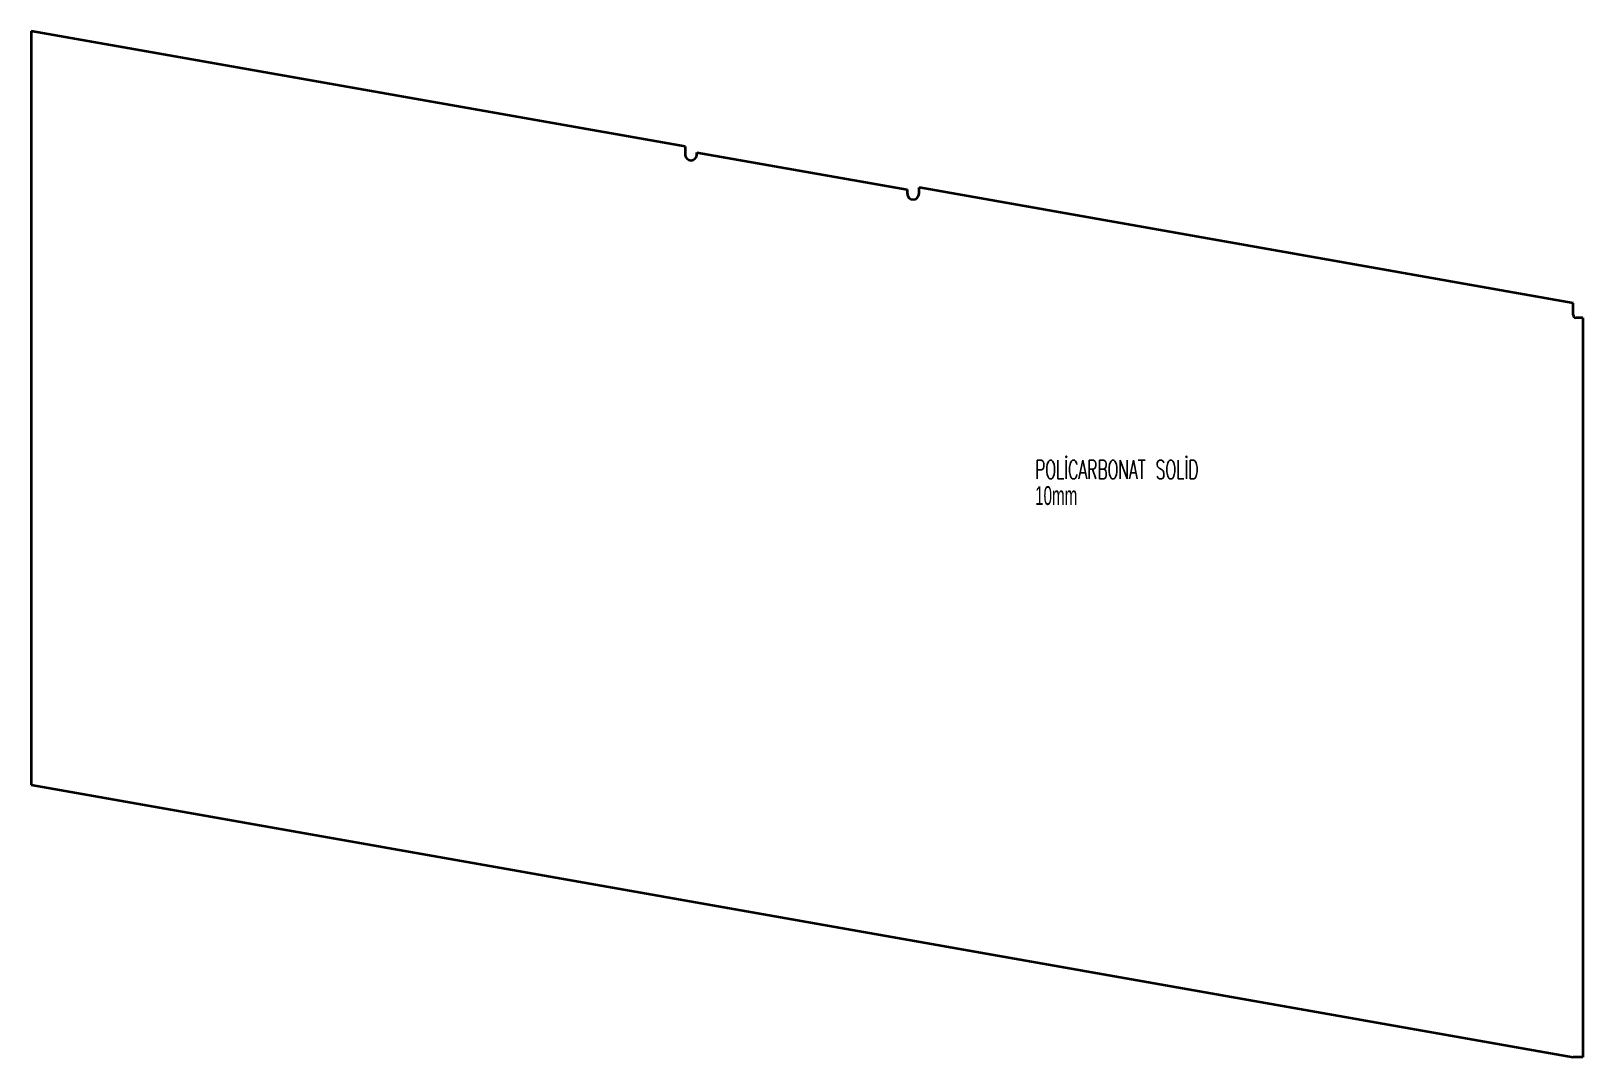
# Model space of a CAD drawing. Header units: millimetres. Extents: x -1845 to -270, y -421 to 620.
import ezdxf

# ---------------------------------------------------------------- set-up
doc = ezdxf.new("R2010")
doc.units = ezdxf.units.MM
doc.styles.add('SLDTEXTSTYLE0', font='TXT', dxfattribs={"width": 0.605, "bigfont": 'bigfont'})
doc.styles.add('SLDTEXTSTYLE1', font='TXT', dxfattribs={"width": 0.605})

# ---------------------------------------------------------------- blocks, each defined once
blk = doc.blocks.new('SW_NOTE_0')
at = {"color": 0, "linetype": 'Continuous', "lineweight": 0, "char_height": 19.05, "attachment_point": 1}
for s, insert, style in [('POLİCARBONAT SOLİD', (0, 24.6), 'SLDTEXTSTYLE0'), ('10mm', (0, -1.8), 'SLDTEXTSTYLE1')]:
    blk.add_mtext(s, dxfattribs=dict(at, insert=insert, style=style))

msp = doc.modelspace()

# ---------------------------------------------------------------- linework, layer by layer
at = {"color": 7, "linetype": 'Continuous', "lineweight": 35}
for p, q in [((-1845.1, 620), (-1845.1, -145)), ((-1181.3, 503), (-1845.1, 620)), ((-1181.3, 503), (-1181.3, 494.8)), ((-1169.3, 494.8), (-1169.3, 496.8)), ((-1169.3, 496.8), (-955.9, 459.2)), ((-955.9, 459.2), (-955.9, 455.1)), ((-280.1, 344), (-943.9, 461.1)), ((-943.9, 455.1), (-943.9, 461.1)), ((-280.1, 332), (-280.1, 344)), ((-270.1, 329), (-277.1, 329)), ((-270.1, 329), (-270.1, -421)), ((-1845.1, -145), (-280.1, -421)), ((-270.1, -421), (-280.1, -421))]:
    msp.add_line(p, q, dxfattribs=at)
for centre, radius, end in [((-1175.3, 494.8), 6, 0), ((-949.9, 455.1), 6, 0), ((-277.1, 332), 3, 270)]:
    msp.add_arc(centre, radius, 180, end, dxfattribs=at)

# ---------------------------------------------------------------- block references
at = {"color": 7, "linetype": 'Continuous', "lineweight": 0}
msp.add_blockref('SW_NOTE_0', (-826.1, 160), dxfattribs=at)

doc.saveas('drawing.dxf')
